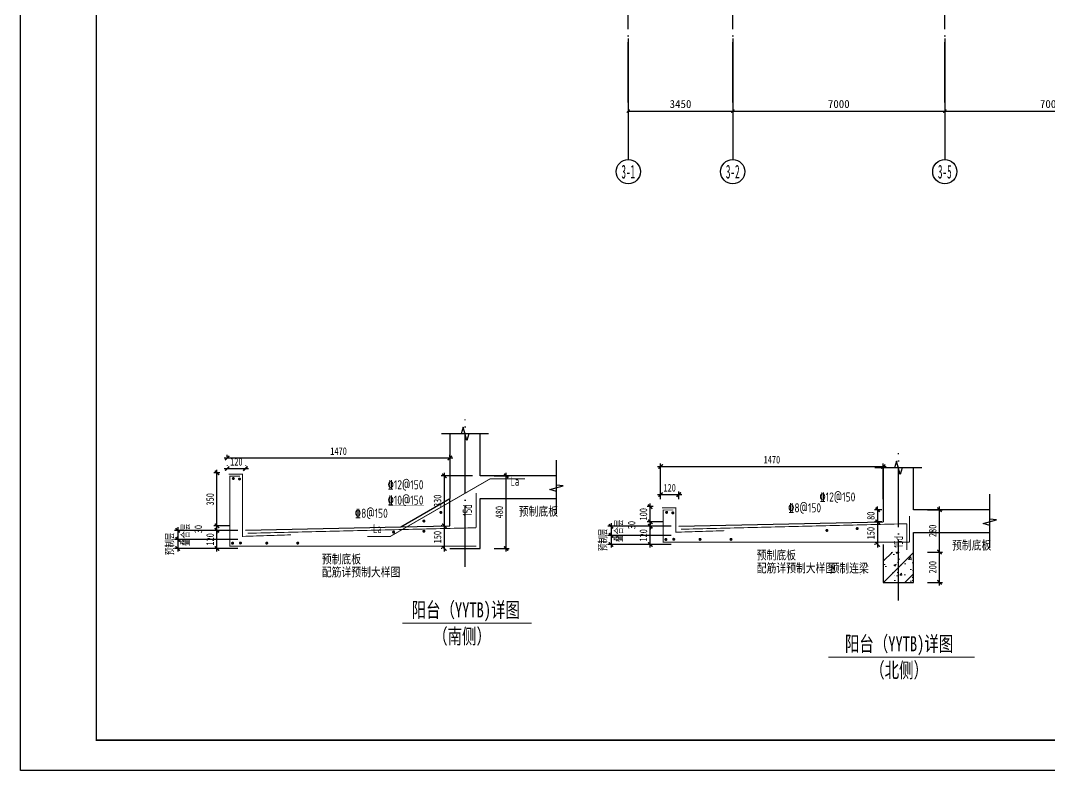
# Model space of a CAD drawing. Extents: x -3200779283 to -8106663, y 659664 to 1123462.
# Drawn here: x -8190763 to -8156795, y 814664 to 839434 of the extents above; entities that cross this region are included whole.
import ezdxf
from ezdxf.enums import TextEntityAlignment as Align
from ezdxf.xclip import XClip

# ---------------------------------------------------------------- set-up
doc = ezdxf.new("R2010")
doc.units = 0
doc.header["$LTSCALE"] = 1000
doc.header["$MEASUREMENT"] = 0
doc.header["$XCLIPFRAME"] = 0
for name, pattern in [('3#-轴线$0$DOTE', [2.42, 2, -0.2, 0.02, -0.2]), ('DASH', [0.35, 0.25, -0.1]), ('节点$0$DOTE', [2.42, 2, -0.2, 0.02, -0.2])]:
    doc.linetypes.add(name, pattern=pattern)
doc.layers.get('Defpoints').update_dxf_attribs({"color": 30, "linetype": 'DASH'})
for name, color, linetype in [('3#-轴线$0$3#-轴号$0$A-ANNO-AXIS-CIRC', 3, 'Continuous'), ('3#-轴线$0$3#-轴号$0$A-ANNO-AXIS-TEXT', 7, 'Continuous'), ('3#-轴线$0$3#-轴号$0$A-ANNO-DIMS', 3, 'Continuous'), ('3#-轴线$0$A-ANNO-DOTE', 10, '3#-轴线$0$DOTE'), ('3#-轴线$0$AXIS_TEXT', 7, 'Continuous'), ('3#4#5#$0$BORDER', 7, 'Continuous'), ('3#4#5#模板$0$BORDER', 7, 'Continuous'), ('S-PC-FQ-WYQ', 4, 'Continuous'), ('节点$0$NUM', 7, 'Continuous'), ('节点$0$S-ANNO-DOTE', 230, '节点$0$DOTE'), ('节点$0$S-ANNO-THIN', 3, 'Continuous'), ('节点$0$S-DETL', 4, 'Continuous'), ('节点$0$S-DETL-DIMS', 210, 'Continuous'), ('节点$0$S-DETL-REIN-TEXT', 1, 'Continuous'), ('节点$0$S-DETL-SBAR', 6, 'Continuous'), ('节点$0$S-DETL-TEXT', 7, 'Continuous'), ('节点$0$S-REIN', 1, 'Continuous')]:
    doc.layers.add(name, color=color, linetype=linetype)
doc.layers.add('节点$0$S-ANNO-HATC', color=255, linetype='Continuous', lineweight=0)
doc.styles.add('3#-轴线$0$3#-轴号$0$_TCH_AXIS', font='')
doc.styles.add('3#-轴线$0$3#-轴号$0$_TCH_DIM_T3', font='')
doc.styles.add('3#-轴线$0$COMPLEX', font='COMPLEX')
doc.styles.add('节点$0$TSSD_Rein', font='Tssdeng.shx', dxfattribs={"width": 0.7, "bigfont": 'hztxt.shx'})
doc.styles.add('节点$0$楷体', font='', dxfattribs={"width": 0.7, "height": 250})
doc.styles.get('3#-轴线$0$3#-轴号$0$_TCH_AXIS').set_extended_font_data('SimSun')
doc.styles.get('3#-轴线$0$3#-轴号$0$_TCH_DIM_T3').set_extended_font_data('SimSun')
doc.styles.get('节点$0$楷体').set_extended_font_data('KaiTi_GB2312')
doc.dimstyles.new('3#-轴线$0$3#-轴号$0$_TCH_ARCH&&100', dxfattribs={"dimtxt": 264.345992, "dimasz": 100, "dimexe": 250, "dimexo": 300, "dimgap": 100, "dimtad": 1, "dimdec": 0, "dimzin": 0, "dimdsep": 46, "dimtxsty": '3#-轴线$0$3#-轴号$0$_TCH_DIM_T3', "dimblk": '3#-轴线$0$3#-轴号$0$_ArchTick', "dimcen": 0.09, "dimclrt": 7, "dimazin": 2, "dimtfac": 1, "dimtdec": 0, "dimtix": 1, "dimtmove": 2, "dimatfit": 3, "dimfxl": 100, "dimtolj": 1, "dimtzin": 0, "dimarcsym": 0})
doc.dimstyles.new('节点$0$TSSD_20_100', dxfattribs={"dimtxt": 300, "dimasz": 100, "dimexe": 100, "dimexo": 250, "dimgap": 100, "dimtad": 1, "dimdec": 0, "dimlfac": 0.2, "dimzin": 0, "dimdsep": 46, "dimtxsty": '节点$0$楷体', "dimblk": '节点$0$_ArchTick', "dimcen": 0, "dimdle": 100, "dimclrt": 7, "dimadec": 0, "dimazin": 0, "dimtfac": 1, "dimtdec": 0, "dimtix": 1, "dimtmove": 2, "dimatfit": 3, "dimfxl": 1, "dimtolj": 1, "dimtzin": 0, "dimarcsym": 0})
pattern_1 = [(50, (14077.36, 0), (717.2602, -62.7521), [75, -825]), (355, (14077.36, 0), (-138.7513, 752.192), [60, -660]), (100.4514, (14137.1, -5.2), (578.5094, 689.4395), [63.7402, -701.142]), (46.1842, (14077.4, 200), (1067.241, -165.519), [112.5, -1237.5]), (96.6356, (14166.3, 186.2), (934.663, 974.118), [95.61, -1051.713]), (351.1842, (14077.4, 200), (934.662, 974.119), [90, -990]), (21, (14177.36, 150), (596.907, -402.619), [75, -825]), (326, (14177.36, 150), (243.3153, 725.15), [60, -660]), (71.4514, (14227.1, 116.45), (840.2226, 322.5305), [63.7402, -701.142]), (37.5, (14077.36, 0), (12.15986, 332.89385), [0, -652, 0, -670, 0, -662.5]), (7.5, (14077.36, 0), (263.0695, 394.4117), [0, -382, 0, -637, 0, -252.5]), (327.5, (13854.36, 0), (533.82244, -22.55487), [0, -250, 0, -780, 0, -1035]), (317.5, (13754.36, 0), (583.1862, 100.105), [0, -325, 0, -518, 0, -735]), (45, (14077.36, 0), (-353.5534, 353.5534), [])]

# ---------------------------------------------------------------- blocks, each defined once
blk = doc.blocks.new('节点$0$_ArchTick')
at = {"color": 0, "linetype": 'ByBlock', "const_width": 0.5}
blk.add_lwpolyline([(-0.71, -0.71), (0.71, 0.71)], dxfattribs=at)
blk = doc.blocks.new('*D2157')
at = {"layer": 'Defpoints', "color": 0, "transparency": 16777216}
for p in [(68262, -123835), (68919, -123835), (68919, -123984)]:
    blk.add_point(p, dxfattribs=at)
at = {"layer": '节点$0$S-DETL-DIMS', "color": 0, "lineweight": -2, "transparency": 16777216}
for p, q in [((68669, -123835), (68162, -123835)), ((68262, -123835), (68262, -123735)), ((68262, -123984), (68262, -123835)), ((68669, -123984), (68162, -123984)), ((68262, -123984), (68262, -124084))]:
    blk.add_line(p, q, dxfattribs=at)
at = {"layer": '节点$0$S-DETL-DIMS', "color": 0, "lineweight": -2, "transparency": 16777216, "xscale": 100, "yscale": 100, "zscale": 100}
for p, rotation in [((68262, -123835), 270), ((68262, -123984), 90)]:
    blk.add_blockref('节点$0$_ArchTick', p, dxfattribs=dict(at, rotation=rotation))
at = {"layer": '节点$0$S-DETL-DIMS', "color": 7, "transparency": 16777216, "insert": (67648, -123944), "char_height": 250, "attachment_point": 5, "rotation": 90, "style": '节点$0$楷体'}
blk.add_mtext('\\A1;30', dxfattribs=at)
blk = doc.blocks.new('*D2158')
at = {"layer": 'Defpoints', "color": 0, "transparency": 16777216}
for p in [(68262, -123335), (68603, -123335), (68603, -123835)]:
    blk.add_point(p, dxfattribs=at)
at = {"layer": '节点$0$S-DETL-DIMS', "color": 0, "lineweight": -2, "transparency": 16777216}
for p, q in [((68262, -123335), (68262, -123235)), ((68353, -123335), (68162, -123335)), ((68262, -123835), (68262, -123335)), ((68353, -123835), (68162, -123835)), ((68262, -123835), (68262, -123935))]:
    blk.add_line(p, q, dxfattribs=at)
at = {"layer": '节点$0$S-DETL-DIMS', "color": 0, "lineweight": -2, "transparency": 16777216, "xscale": 100, "yscale": 100, "zscale": 100}
for p, rotation in [((68262, -123335), 270), ((68262, -123835), 90)]:
    blk.add_blockref('节点$0$_ArchTick', p, dxfattribs=dict(at, rotation=rotation))
at = {"layer": '节点$0$S-DETL-DIMS', "color": 7, "transparency": 16777216, "insert": (68037, -123585), "char_height": 250, "attachment_point": 5, "rotation": 90, "style": '节点$0$楷体'}
blk.add_mtext('\\A1;100', dxfattribs=at)
blk = doc.blocks.new('*D2159')
at = {"layer": 'Defpoints', "color": 0, "transparency": 16777216}
for p in [(68262, -123984), (68919, -123984), (68919, -124584)]:
    blk.add_point(p, dxfattribs=at)
at = {"layer": '节点$0$S-DETL-DIMS', "color": 0, "lineweight": -2, "transparency": 16777216}
for p, q in [((68262, -124684), (68262, -123884)), ((68669, -123984), (68162, -123984)), ((68669, -124584), (68162, -124584))]:
    blk.add_line(p, q, dxfattribs=at)
at = {"layer": '节点$0$S-DETL-DIMS', "color": 0, "lineweight": -2, "transparency": 16777216, "xscale": 100, "yscale": 100, "zscale": 100}
for p, rotation in [((68262, -123984), 90), ((68262, -124584), 270)]:
    blk.add_blockref('节点$0$_ArchTick', p, dxfattribs=dict(at, rotation=rotation))
at = {"layer": '节点$0$S-DETL-DIMS', "color": 7, "transparency": 16777216, "insert": (68037, -124284), "char_height": 250, "attachment_point": 5, "rotation": 90, "style": '节点$0$楷体'}
blk.add_mtext('\\A1;120', dxfattribs=at)
blk = doc.blocks.new('*D2160')
at = {"layer": 'Defpoints', "color": 0, "transparency": 16777216}
for p in [(76154, -123835), (75769, -124584), (75953, -124584)]:
    blk.add_point(p, dxfattribs=at)
at = {"layer": '节点$0$S-DETL-DIMS', "color": 0, "lineweight": -2, "transparency": 16777216}
for p, q in [((75904, -123835), (75669, -123835)), ((75769, -123735), (75769, -124684)), ((75703, -124584), (75669, -124584))]:
    blk.add_line(p, q, dxfattribs=at)
at = {"layer": '节点$0$S-DETL-DIMS', "color": 0, "lineweight": -2, "transparency": 16777216, "xscale": 100, "yscale": 100, "zscale": 100}
for p, rotation in [((75769, -123835), 90), ((75769, -124584), 270)]:
    blk.add_blockref('节点$0$_ArchTick', p, dxfattribs=dict(at, rotation=rotation))
at = {"layer": '节点$0$S-DETL-DIMS', "color": 7, "transparency": 16777216, "insert": (75544, -124210), "char_height": 250, "attachment_point": 5, "rotation": 90, "style": '节点$0$楷体'}
blk.add_mtext('\\A1;150', dxfattribs=at)
blk = doc.blocks.new('*D2161')
at = {"layer": 'Defpoints', "color": 0, "transparency": 16777216}
for p in [(68511, -113342), (69168, -113342), (69168, -113491)]:
    blk.add_point(p, dxfattribs=at)
at = {"layer": '节点$0$S-DETL-DIMS', "color": 0, "lineweight": -2, "transparency": 16777216}
for p, q in [((68918, -113342), (68411, -113342)), ((68511, -113342), (68511, -113242)), ((68511, -113491), (68511, -113342)), ((68918, -113491), (68411, -113491)), ((68511, -113491), (68511, -113591))]:
    blk.add_line(p, q, dxfattribs=at)
at = {"layer": '节点$0$S-DETL-DIMS', "color": 0, "lineweight": -2, "transparency": 16777216, "xscale": 100, "yscale": 100, "zscale": 100}
for p, rotation in [((68511, -113342), 270), ((68511, -113491), 90)]:
    blk.add_blockref('节点$0$_ArchTick', p, dxfattribs=dict(at, rotation=rotation))
at = {"layer": '节点$0$S-DETL-DIMS', "color": 7, "transparency": 16777216, "insert": (67897, -113450), "char_height": 250, "attachment_point": 5, "rotation": 90, "style": '节点$0$楷体'}
blk.add_mtext('\\A1;30', dxfattribs=at)
blk = doc.blocks.new('*D2162')
at = {"layer": 'Defpoints', "color": 0, "transparency": 16777216}
for p in [(68511, -111591), (68852, -111591), (68852, -113342)]:
    blk.add_point(p, dxfattribs=at)
at = {"layer": '节点$0$S-DETL-DIMS', "color": 0, "lineweight": -2, "transparency": 16777216}
for p, q in [((68602, -111591), (68411, -111591)), ((68511, -113442), (68511, -111491)), ((68602, -113342), (68411, -113342))]:
    blk.add_line(p, q, dxfattribs=at)
at = {"layer": '节点$0$S-DETL-DIMS', "color": 0, "lineweight": -2, "transparency": 16777216, "xscale": 100, "yscale": 100, "zscale": 100}
for p, rotation in [((68511, -111591), 90), ((68511, -113342), 270)]:
    blk.add_blockref('节点$0$_ArchTick', p, dxfattribs=dict(at, rotation=rotation))
at = {"layer": '节点$0$S-DETL-DIMS', "color": 7, "transparency": 16777216, "insert": (68286, -112466), "char_height": 250, "attachment_point": 5, "rotation": 90, "style": '节点$0$楷体'}
blk.add_mtext('\\A1;350', dxfattribs=at)
blk = doc.blocks.new('*D2123')
at = {"layer": 'Defpoints', "color": 0, "transparency": 16777216}
for p in [(68511, -113491), (69168, -113491), (69168, -114091)]:
    blk.add_point(p, dxfattribs=at)
at = {"layer": '节点$0$S-DETL-DIMS', "color": 0, "lineweight": -2, "transparency": 16777216}
for p, q in [((68511, -114191), (68511, -113391)), ((68918, -113491), (68411, -113491)), ((68918, -114091), (68411, -114091))]:
    blk.add_line(p, q, dxfattribs=at)
at = {"layer": '节点$0$S-DETL-DIMS', "color": 0, "lineweight": -2, "transparency": 16777216, "xscale": 100, "yscale": 100, "zscale": 100}
for p, rotation in [((68511, -113491), 90), ((68511, -114091), 270)]:
    blk.add_blockref('节点$0$_ArchTick', p, dxfattribs=dict(at, rotation=rotation))
at = {"layer": '节点$0$S-DETL-DIMS', "color": 7, "transparency": 16777216, "insert": (68286, -113791), "char_height": 250, "attachment_point": 5, "rotation": 90, "style": '节点$0$楷体'}
blk.add_mtext('\\A1;120', dxfattribs=at)
blk = doc.blocks.new('*D2124')
at = {"layer": 'Defpoints', "color": 0, "transparency": 16777216}
for p in [(77418, -111691), (78060, -111691), (77418, -114091)]:
    blk.add_point(p, dxfattribs=at)
at = {"layer": '节点$0$S-DETL-DIMS', "color": 0, "lineweight": -2, "transparency": 16777216}
for p, q in [((77668, -111691), (78160, -111691)), ((78060, -114191), (78060, -111591)), ((77668, -114091), (78160, -114091))]:
    blk.add_line(p, q, dxfattribs=at)
at = {"layer": '节点$0$S-DETL-DIMS', "color": 0, "lineweight": -2, "transparency": 16777216, "xscale": 100, "yscale": 100, "zscale": 100}
for p, rotation in [((78060, -111691), 90), ((78060, -114091), 270)]:
    blk.add_blockref('节点$0$_ArchTick', p, dxfattribs=dict(at, rotation=rotation))
at = {"layer": '节点$0$S-DETL-DIMS', "color": 7, "transparency": 16777216, "insert": (77835, -112891), "char_height": 250, "attachment_point": 5, "rotation": 90, "style": '节点$0$楷体'}
blk.add_mtext('\\A1;480', dxfattribs=at)
blk = doc.blocks.new('*D2125')
at = {"layer": 'Defpoints', "color": 0, "transparency": 16777216}
for p in [(77202, -111691), (76018, -113342), (76202, -113342)]:
    blk.add_point(p, dxfattribs=at)
at = {"layer": '节点$0$S-DETL-DIMS', "color": 0, "lineweight": -2, "transparency": 16777216}
for p, q in [((76952, -111691), (75918, -111691)), ((76018, -111591), (76018, -113442)), ((75952, -113342), (75918, -113342))]:
    blk.add_line(p, q, dxfattribs=at)
at = {"layer": '节点$0$S-DETL-DIMS', "color": 0, "lineweight": -2, "transparency": 16777216, "xscale": 100, "yscale": 100, "zscale": 100}
for p, rotation in [((76018, -111691), 90), ((76018, -113342), 270)]:
    blk.add_blockref('节点$0$_ArchTick', p, dxfattribs=dict(at, rotation=rotation))
at = {"layer": '节点$0$S-DETL-DIMS', "color": 7, "transparency": 16777216, "insert": (75793, -112516), "char_height": 250, "attachment_point": 5, "rotation": 90, "style": '节点$0$楷体'}
blk.add_mtext('\\A1;330', dxfattribs=at)
blk = doc.blocks.new('*D2168')
at = {"layer": 'Defpoints', "color": 0, "transparency": 16777216}
for p in [(77169, -124835), (77811, -124835), (77169, -125835)]:
    blk.add_point(p, dxfattribs=at)
at = {"layer": '节点$0$S-DETL-DIMS', "color": 0, "lineweight": -2, "transparency": 16777216}
for p, q in [((77419, -124835), (77911, -124835)), ((77811, -125935), (77811, -124735)), ((77419, -125835), (77911, -125835))]:
    blk.add_line(p, q, dxfattribs=at)
at = {"layer": '节点$0$S-DETL-DIMS', "color": 0, "lineweight": -2, "transparency": 16777216, "xscale": 100, "yscale": 100, "zscale": 100}
for p, rotation in [((77811, -124835), 90), ((77811, -125835), 270)]:
    blk.add_blockref('节点$0$_ArchTick', p, dxfattribs=dict(at, rotation=rotation))
at = {"layer": '节点$0$S-DETL-DIMS', "color": 7, "transparency": 16777216, "insert": (77586, -125335), "char_height": 250, "attachment_point": 5, "rotation": 90, "style": '节点$0$楷体'}
blk.add_mtext('\\A1;200', dxfattribs=at)
blk = doc.blocks.new('*D2130')
at = {"layer": 'Defpoints', "color": 0, "transparency": 16777216}
for p in [(68852, -111315), (76202, -111101), (76202, -111315)]:
    blk.add_point(p, dxfattribs=at)
at = {"layer": '节点$0$S-DETL-DIMS', "color": 0, "lineweight": -2, "transparency": 16777216}
for p, q in [((68852, -111065), (68852, -111001)), ((76202, -111065), (76202, -111001)), ((68752, -111101), (76302, -111101))]:
    blk.add_line(p, q, dxfattribs=at)
at = {"layer": '节点$0$S-DETL-DIMS', "color": 0, "lineweight": -2, "transparency": 16777216, "xscale": 100, "yscale": 100, "zscale": 100, "rotation": 180}
blk.add_blockref('节点$0$_ArchTick', (68852, -111101), dxfattribs=at)
at = {"layer": '节点$0$S-DETL-DIMS', "color": 0, "lineweight": -2, "transparency": 16777216, "xscale": 100, "yscale": 100, "zscale": 100}
blk.add_blockref('节点$0$_ArchTick', (76202, -111101), dxfattribs=at)
at = {"layer": '节点$0$S-DETL-DIMS', "color": 7, "transparency": 16777216, "insert": (72527, -110876), "char_height": 250, "attachment_point": 5, "style": '节点$0$楷体'}
blk.add_mtext('\\A1;1470', dxfattribs=at)
blk = doc.blocks.new('*D2131')
at = {"layer": 'Defpoints', "color": 0, "transparency": 16777216}
for p in [(75953, -122010), (68603, -123335), (75953, -123335)]:
    blk.add_point(p, dxfattribs=at)
at = {"layer": '节点$0$S-DETL-DIMS', "color": 0, "lineweight": -2, "transparency": 16777216}
for p, q in [((68603, -123085), (68603, -121910)), ((75953, -123085), (75953, -121910)), ((68503, -122010), (76053, -122010))]:
    blk.add_line(p, q, dxfattribs=at)
at = {"layer": '节点$0$S-DETL-DIMS', "color": 0, "lineweight": -2, "transparency": 16777216, "xscale": 100, "yscale": 100, "zscale": 100, "rotation": 180}
blk.add_blockref('节点$0$_ArchTick', (68603, -122010), dxfattribs=at)
at = {"layer": '节点$0$S-DETL-DIMS', "color": 0, "lineweight": -2, "transparency": 16777216, "xscale": 100, "yscale": 100, "zscale": 100}
blk.add_blockref('节点$0$_ArchTick', (75953, -122010), dxfattribs=at)
at = {"layer": '节点$0$S-DETL-DIMS', "color": 7, "transparency": 16777216, "insert": (72278, -121785), "char_height": 250, "attachment_point": 5, "style": '节点$0$楷体'}
blk.add_mtext('\\A1;1470', dxfattribs=at)
blk = doc.blocks.new('*D2007')
at = {"layer": 'Defpoints', "color": 0, "transparency": 16777216}
for p in [(66966, -124284), (69203, -123984), (69203, -124284)]:
    blk.add_point(p, dxfattribs=at)
at = {"layer": '节点$0$S-DETL-DIMS', "color": 0, "lineweight": -2, "transparency": 16777216}
for p, q in [((66966, -123884), (66966, -124384)), ((68953, -123984), (66866, -123984)), ((68953, -124284), (66866, -124284))]:
    blk.add_line(p, q, dxfattribs=at)
at = {"layer": '节点$0$S-DETL-DIMS', "color": 0, "lineweight": -2, "transparency": 16777216, "xscale": 100, "yscale": 100, "zscale": 100}
for p, rotation in [((66966, -123984), 90), ((66966, -124284), 270)]:
    blk.add_blockref('节点$0$_ArchTick', p, dxfattribs=dict(at, rotation=rotation))
at = {"layer": '节点$0$S-DETL-DIMS', "color": 7, "transparency": 16777216, "insert": (67233, -124134), "char_height": 250, "attachment_point": 5, "rotation": 90, "style": '节点$0$楷体'}
blk.add_mtext('\\A1;叠合层', dxfattribs=at)
blk = doc.blocks.new('*D2008')
at = {"layer": 'Defpoints', "color": 0, "transparency": 16777216}
for p in [(69203, -124284), (66966, -124584), (69203, -124584)]:
    blk.add_point(p, dxfattribs=at)
at = {"layer": '节点$0$S-DETL-DIMS', "color": 0, "lineweight": -2, "transparency": 16777216}
for p, q in [((68953, -124284), (66866, -124284)), ((66966, -124284), (66966, -124184)), ((66966, -124284), (66966, -124584)), ((68953, -124584), (66866, -124584)), ((66966, -124584), (66966, -124684))]:
    blk.add_line(p, q, dxfattribs=at)
at = {"layer": '节点$0$S-DETL-DIMS', "color": 0, "lineweight": -2, "transparency": 16777216, "xscale": 100, "yscale": 100, "zscale": 100}
for p, rotation in [((66966, -124284), 270), ((66966, -124584), 90)]:
    blk.add_blockref('节点$0$_ArchTick', p, dxfattribs=dict(at, rotation=rotation))
at = {"layer": '节点$0$S-DETL-DIMS', "color": 7, "transparency": 16777216, "insert": (66713, -124434), "char_height": 250, "attachment_point": 5, "rotation": 90, "style": '节点$0$楷体'}
blk.add_mtext('\\A1;预制层', dxfattribs=at)
blk = doc.blocks.new('*D2009')
at = {"layer": 'Defpoints', "color": 0, "transparency": 16777216}
for p in [(67215, -113791), (69452, -113491), (69452, -113791)]:
    blk.add_point(p, dxfattribs=at)
at = {"layer": '节点$0$S-DETL-DIMS', "color": 0, "lineweight": -2, "transparency": 16777216}
for p, q in [((67215, -113391), (67215, -113891)), ((69202, -113491), (67115, -113491)), ((69202, -113791), (67115, -113791))]:
    blk.add_line(p, q, dxfattribs=at)
at = {"layer": '节点$0$S-DETL-DIMS', "color": 0, "lineweight": -2, "transparency": 16777216, "xscale": 100, "yscale": 100, "zscale": 100}
for p, rotation in [((67215, -113491), 90), ((67215, -113791), 270)]:
    blk.add_blockref('节点$0$_ArchTick', p, dxfattribs=dict(at, rotation=rotation))
at = {"layer": '节点$0$S-DETL-DIMS', "color": 7, "transparency": 16777216, "insert": (67482, -113641), "char_height": 250, "attachment_point": 5, "rotation": 90, "style": '节点$0$楷体'}
blk.add_mtext('\\A1;叠合层', dxfattribs=at)
blk = doc.blocks.new('*D2010')
at = {"layer": 'Defpoints', "color": 0, "transparency": 16777216}
for p in [(69452, -113791), (67215, -114091), (69452, -114091)]:
    blk.add_point(p, dxfattribs=at)
at = {"layer": '节点$0$S-DETL-DIMS', "color": 0, "lineweight": -2, "transparency": 16777216}
for p, q in [((69202, -113791), (67115, -113791)), ((67215, -113791), (67215, -113691)), ((67215, -113791), (67215, -114091)), ((69202, -114091), (67115, -114091)), ((67215, -114091), (67215, -114191))]:
    blk.add_line(p, q, dxfattribs=at)
at = {"layer": '节点$0$S-DETL-DIMS', "color": 0, "lineweight": -2, "transparency": 16777216, "xscale": 100, "yscale": 100, "zscale": 100}
for p, rotation in [((67215, -113791), 270), ((67215, -114091), 90)]:
    blk.add_blockref('节点$0$_ArchTick', p, dxfattribs=dict(at, rotation=rotation))
at = {"layer": '节点$0$S-DETL-DIMS', "color": 7, "transparency": 16777216, "insert": (66963, -113941), "char_height": 250, "attachment_point": 5, "rotation": 90, "style": '节点$0$楷体'}
blk.add_mtext('\\A1;预制层', dxfattribs=at)
blk = doc.blocks.new('*D2018')
at = {"layer": 'Defpoints', "color": 0, "transparency": 16777216}
for p in [(76154, -123435), (75769, -123835), (76154, -123835)]:
    blk.add_point(p, dxfattribs=at)
at = {"layer": '节点$0$S-DETL-DIMS', "color": 0, "lineweight": -2, "transparency": 16777216}
for p, q in [((75904, -123435), (75669, -123435)), ((75769, -123435), (75769, -123335)), ((75769, -123435), (75769, -123835)), ((75904, -123835), (75669, -123835)), ((75769, -123835), (75769, -123935))]:
    blk.add_line(p, q, dxfattribs=at)
at = {"layer": '节点$0$S-DETL-DIMS', "color": 0, "lineweight": -2, "transparency": 16777216, "xscale": 100, "yscale": 100, "zscale": 100}
for p, rotation in [((75769, -123435), 270), ((75769, -123835), 90)]:
    blk.add_blockref('节点$0$_ArchTick', p, dxfattribs=dict(at, rotation=rotation))
at = {"layer": '节点$0$S-DETL-DIMS', "color": 7, "transparency": 16777216, "insert": (75544, -123635), "char_height": 250, "attachment_point": 5, "rotation": 90, "style": '节点$0$楷体'}
blk.add_mtext('\\A1;80', dxfattribs=at)
blk = doc.blocks.new('*D2019')
at = {"layer": 'Defpoints', "color": 0, "transparency": 16777216}
for p in [(77169, -123435), (77811, -123435), (77169, -124835)]:
    blk.add_point(p, dxfattribs=at)
at = {"layer": '节点$0$S-DETL-DIMS', "color": 0, "lineweight": -2, "transparency": 16777216}
for p, q in [((77419, -123435), (77911, -123435)), ((77811, -124935), (77811, -123335)), ((77419, -124835), (77911, -124835))]:
    blk.add_line(p, q, dxfattribs=at)
at = {"layer": '节点$0$S-DETL-DIMS', "color": 0, "lineweight": -2, "transparency": 16777216, "xscale": 100, "yscale": 100, "zscale": 100}
for p, rotation in [((77811, -123435), 90), ((77811, -124835), 270)]:
    blk.add_blockref('节点$0$_ArchTick', p, dxfattribs=dict(at, rotation=rotation))
at = {"layer": '节点$0$S-DETL-DIMS', "color": 7, "transparency": 16777216, "insert": (77586, -124135), "char_height": 250, "attachment_point": 5, "rotation": 90, "style": '节点$0$楷体'}
blk.add_mtext('\\A1;280', dxfattribs=at)
blk = doc.blocks.new('*D2081')
at = {"layer": 'Defpoints', "color": 0, "transparency": 16777216}
for p in [(76202, -113342), (76018, -114091), (76202, -114091)]:
    blk.add_point(p, dxfattribs=at)
at = {"layer": '节点$0$S-DETL-DIMS', "color": 0, "lineweight": -2, "transparency": 16777216}
for p, q in [((75952, -113342), (75918, -113342)), ((76018, -113242), (76018, -114191)), ((75952, -114091), (75918, -114091))]:
    blk.add_line(p, q, dxfattribs=at)
at = {"layer": '节点$0$S-DETL-DIMS', "color": 0, "lineweight": -2, "transparency": 16777216, "xscale": 100, "yscale": 100, "zscale": 100}
for p, rotation in [((76018, -113342), 90), ((76018, -114091), 270)]:
    blk.add_blockref('节点$0$_ArchTick', p, dxfattribs=dict(at, rotation=rotation))
at = {"layer": '节点$0$S-DETL-DIMS', "color": 7, "transparency": 16777216, "insert": (75793, -113716), "char_height": 250, "attachment_point": 5, "rotation": 90, "style": '节点$0$楷体'}
blk.add_mtext('\\A1;150', dxfattribs=at)
blk = doc.blocks.new('*D2045')
at = {"layer": 'Defpoints', "color": 0, "transparency": 16777216}
for p in [(68852, -111591), (69452, -111452), (69452, -111591)]:
    blk.add_point(p, dxfattribs=at)
at = {"layer": '节点$0$S-DETL-DIMS', "color": 0, "lineweight": -2, "transparency": 16777216}
for p, q in [((68852, -111341), (68852, -111352)), ((69452, -111341), (69452, -111352)), ((68752, -111452), (69552, -111452))]:
    blk.add_line(p, q, dxfattribs=at)
at = {"layer": '节点$0$S-DETL-DIMS', "color": 0, "lineweight": -2, "transparency": 16777216, "xscale": 100, "yscale": 100, "zscale": 100, "rotation": 180}
blk.add_blockref('节点$0$_ArchTick', (68852, -111452), dxfattribs=at)
at = {"layer": '节点$0$S-DETL-DIMS', "color": 0, "lineweight": -2, "transparency": 16777216, "xscale": 100, "yscale": 100, "zscale": 100}
blk.add_blockref('节点$0$_ArchTick', (69452, -111452), dxfattribs=at)
at = {"layer": '节点$0$S-DETL-DIMS', "color": 7, "transparency": 16777216, "insert": (69152, -111227), "char_height": 250, "attachment_point": 5, "style": '节点$0$楷体'}
blk.add_mtext('\\A1;120', dxfattribs=at)
blk = doc.blocks.new('*D2046')
at = {"layer": 'Defpoints', "color": 0, "transparency": 16777216}
for p in [(69203, -122937), (68603, -123335), (69203, -123335)]:
    blk.add_point(p, dxfattribs=at)
at = {"layer": '节点$0$S-DETL-DIMS', "color": 0, "lineweight": -2, "transparency": 16777216}
for p, q in [((68503, -122937), (69303, -122937)), ((68603, -123085), (68603, -122837)), ((69203, -123085), (69203, -122837))]:
    blk.add_line(p, q, dxfattribs=at)
at = {"layer": '节点$0$S-DETL-DIMS', "color": 0, "lineweight": -2, "transparency": 16777216, "xscale": 100, "yscale": 100, "zscale": 100, "rotation": 180}
blk.add_blockref('节点$0$_ArchTick', (68603, -122937), dxfattribs=at)
at = {"layer": '节点$0$S-DETL-DIMS', "color": 0, "lineweight": -2, "transparency": 16777216, "xscale": 100, "yscale": 100, "zscale": 100}
blk.add_blockref('节点$0$_ArchTick', (69203, -122937), dxfattribs=at)
at = {"layer": '节点$0$S-DETL-DIMS', "color": 7, "transparency": 16777216, "insert": (68903, -122712), "char_height": 250, "attachment_point": 5, "style": '节点$0$楷体'}
blk.add_mtext('\\A1;120', dxfattribs=at)
blk = doc.blocks.new('3#-轴线$0$_AXISO')
blk.add_circle((0, 0), 0.5)
at = {"layer": '3#-轴线$0$AXIS_TEXT', "style": '3#-轴线$0$COMPLEX', "width": 1.041667}
blk.add_attdef('A', text='', height=0.56, dxfattribs=at).set_placement((-0.25, -0.28), (0.25, -0.28), align=Align.FIT)
blk = doc.blocks.new('3#-轴线$0$3#-轴号$0$_ArchTick')
at = {"color": 0, "linetype": 'ByBlock', "const_width": 0.4}
blk.add_lwpolyline([(-0.5, -0.5), (0.5, 0.5)], dxfattribs=at)
blk = doc.blocks.new('*D375')
at = {"layer": '3#-轴线$0$3#-轴号$0$A-ANNO-DIMS', "color": 0, "lineweight": -2, "transparency": 16777216}
for p, q in [((0, -15882), (0, -16632)), ((3450, -15882), (3450, -16632)), ((0, -16382), (3450, -16382))]:
    blk.add_line(p, q, dxfattribs=at)
at = {"layer": 'Defpoints', "color": 0, "transparency": 16777216}
for p in [(0, -15582), (3450, -15582), (3450, -16382)]:
    blk.add_point(p, dxfattribs=at)
at = {"layer": '3#-轴线$0$3#-轴号$0$A-ANNO-DIMS', "color": 0, "lineweight": -2, "transparency": 16777216, "xscale": 100, "yscale": 100, "zscale": 100, "rotation": 180}
blk.add_blockref('3#-轴线$0$3#-轴号$0$_ArchTick', (0, -16382), dxfattribs=at)
at = {"layer": '3#-轴线$0$3#-轴号$0$A-ANNO-DIMS', "color": 0, "lineweight": -2, "transparency": 16777216, "xscale": 100, "yscale": 100, "zscale": 100}
blk.add_blockref('3#-轴线$0$3#-轴号$0$_ArchTick', (3450, -16382), dxfattribs=at)
at = {"layer": '3#-轴线$0$3#-轴号$0$A-ANNO-DIMS', "color": 7, "transparency": 16777216, "insert": (1725, -16149), "char_height": 264.3, "attachment_point": 5, "style": '3#-轴线$0$3#-轴号$0$_TCH_DIM_T3'}
blk.add_mtext('\\A1;3450', dxfattribs=at)
blk = doc.blocks.new('*D376')
at = {"layer": '3#-轴线$0$3#-轴号$0$A-ANNO-DIMS', "color": 0, "lineweight": -2, "transparency": 16777216}
for p, q in [((3450, -15882), (3450, -16632)), ((10450, -15882), (10450, -16632)), ((3450, -16382), (10450, -16382))]:
    blk.add_line(p, q, dxfattribs=at)
at = {"layer": 'Defpoints', "color": 0, "transparency": 16777216}
for p in [(3450, -15582), (10450, -15582), (10450, -16382)]:
    blk.add_point(p, dxfattribs=at)
at = {"layer": '3#-轴线$0$3#-轴号$0$A-ANNO-DIMS', "color": 0, "lineweight": -2, "transparency": 16777216, "xscale": 100, "yscale": 100, "zscale": 100, "rotation": 180}
blk.add_blockref('3#-轴线$0$3#-轴号$0$_ArchTick', (3450, -16382), dxfattribs=at)
at = {"layer": '3#-轴线$0$3#-轴号$0$A-ANNO-DIMS', "color": 0, "lineweight": -2, "transparency": 16777216, "xscale": 100, "yscale": 100, "zscale": 100}
blk.add_blockref('3#-轴线$0$3#-轴号$0$_ArchTick', (10450, -16382), dxfattribs=at)
at = {"layer": '3#-轴线$0$3#-轴号$0$A-ANNO-DIMS', "color": 7, "transparency": 16777216, "insert": (6950, -16149), "char_height": 264.3, "attachment_point": 5, "style": '3#-轴线$0$3#-轴号$0$_TCH_DIM_T3'}
blk.add_mtext('\\A1;7000', dxfattribs=at)
blk = doc.blocks.new('*D377')
at = {"layer": '3#-轴线$0$3#-轴号$0$A-ANNO-DIMS', "color": 0, "lineweight": -2, "transparency": 16777216}
for p, q in [((10450, -15882), (10450, -16632)), ((17450, -15882), (17450, -16632)), ((10450, -16382), (17450, -16382))]:
    blk.add_line(p, q, dxfattribs=at)
at = {"layer": 'Defpoints', "color": 0, "transparency": 16777216}
for p in [(10450, -15582), (17450, -15582), (17450, -16382)]:
    blk.add_point(p, dxfattribs=at)
at = {"layer": '3#-轴线$0$3#-轴号$0$A-ANNO-DIMS', "color": 0, "lineweight": -2, "transparency": 16777216, "xscale": 100, "yscale": 100, "zscale": 100, "rotation": 180}
blk.add_blockref('3#-轴线$0$3#-轴号$0$_ArchTick', (10450, -16382), dxfattribs=at)
at = {"layer": '3#-轴线$0$3#-轴号$0$A-ANNO-DIMS', "color": 0, "lineweight": -2, "transparency": 16777216, "xscale": 100, "yscale": 100, "zscale": 100}
blk.add_blockref('3#-轴线$0$3#-轴号$0$_ArchTick', (17450, -16382), dxfattribs=at)
at = {"layer": '3#-轴线$0$3#-轴号$0$A-ANNO-DIMS', "color": 7, "transparency": 16777216, "insert": (13950, -16149), "char_height": 264.3, "attachment_point": 5, "style": '3#-轴线$0$3#-轴号$0$_TCH_DIM_T3'}
blk.add_mtext('\\A1;7000', dxfattribs=at)
blk = doc.blocks.new('节点')
at = {"layer": '节点$0$S-ANNO-HATC'}
h = blk.add_hatch(dxfattribs=at)
h.set_pattern_fill('ARMORED', color=256, scale=100, style=0)
h.set_pattern_definition(pattern_1)
h.paths.add_polyline_path([(76454.3, -124835), (75952.9, -124835), (75952.9, -125835), (76454.3, -125835)])
h = blk.add_hatch(dxfattribs=at)
h.set_pattern_fill('ARMORED', color=256, scale=100, style=0)
h.set_pattern_definition(pattern_1)
h.paths.add_polyline_path([(76454.3, -125835), (76952.9, -125835), (76952.9, -124835), (76454.3, -124835)])
at = {"layer": '节点$0$NUM', "const_width": 30}
for points in [[(74626.6, -116559.8), (78899.5, -116559.8)], [(74144.4, -128304.2), (78967.2, -128304.2)]]:
    blk.add_lwpolyline(points, dxfattribs=at)
at = {"layer": '节点$0$S-ANNO-DOTE'}
for p, q in [((76703.3, -114691.3), (76703.3, -109826.1)), ((76454.3, -126435.7), (76454.3, -121570.5))]:
    blk.add_line(p, q, dxfattribs=at)
at = {"layer": '节点$0$S-ANNO-THIN'}
for points in [[(77482, -110305.8), (76832, -110305.8), (76762, -110525.8), (76642, -110085.8), (76572, -110305.8), (75922, -110305.8)], [(79718.5, -112951), (79718.5, -112213), (79498.5, -112143), (79938.5, -112023), (79718.5, -112003), (79718.5, -111173.5)], [(77232.9, -122050.1), (76582.9, -122050.1), (76512.9, -122270.1), (76392.9, -121830.1), (76322.9, -122050.1), (75672.9, -122050.1)], [(79469.4, -124695.4), (79469.4, -123957.4), (79249.4, -123887.4), (79689.4, -123767.4), (79469.4, -123747.4), (79469.4, -122917.9)]]:
    blk.add_lwpolyline(points, dxfattribs=at)
at = {"layer": '节点$0$S-DETL'}
for points in [[(76202, -114090.6), (76202, -114090.6), (77202, -114090.6), (77202, -112440.6), (79718.5, -112440.6), (79718.5, -111690.6), (77202, -111690.6), (77202, -110305.8), (76202, -110305.8), (76202, -112440.6)], [(74579.4, -113377.4), (76202, -112440.6)], [(74579.4, -113377.4), (76202, -113341.6), (76202, -112440.6)], [(69452.1, -113490.6), (74579.4, -113377.4)], [(75952.9, -124584), (75952.9, -125835), (76952.9, -125835), (76952.9, -124185), (79469.4, -124185), (79469.4, -123435), (76952.9, -123435), (76952.9, -122050.1), (75952.9, -122050.1), (75952.9, -123835)], [(69203, -123984), (75952.9, -123835)]]:
    blk.add_lwpolyline(points, dxfattribs=at)
at = {"layer": '节点$0$S-DETL-DIMS', "const_width": 30}
for points in [[(73479.8, -113690.6), (74236.9, -113690.6), (77527.8, -111790.6), (78678.9, -111790.6)], [(77067.7, -112256.9), (77067.7, -113405.6)], [(69521.3, -113587.8), (77067.7, -113405.6)], [(69272.2, -124081.2), (76734, -123899)], [(76734, -123899), (76734, -124761.9)]]:
    blk.add_lwpolyline(points, dxfattribs=at)
at = {"layer": '节点$0$S-DETL-SBAR', "const_width": 0.3}
for points in [[(68852.1, -111590.6), (68852.1, -114090.6), (76202, -114090.6)], [(77202, -112040.6), (79718.5, -112040.6)], [(77202, -112040.6), (77202, -112440.6)], [(75571.8, -113442.9), (75571.8, -112163.4), (74106.5, -112163.4)], [(78384.3, -112302.1), (78384.3, -113071.8), (79461.3, -113071.8)], [(75344.2, -113183.6), (75344.2, -112670.6), (74178.2, -112670.6)], [(75344.2, -112670.6), (75517.9, -112951.1)], [(74343.6, -113551.6), (74343.6, -113107), (72995.8, -113107)], [(76202, -113790.6), (69452.1, -113790.6)], [(76202, -114090.6), (76202, -113790.6)], [(73214.3, -113880.2), (73214.3, -114649.9), (71957, -114649.9)], [(75274.3, -123970.4), (75274.3, -123193.8), (73809, -123193.8)], [(68603, -123335), (68603, -124584), (75952.9, -124584)], [(74094.5, -124118.6), (74094.5, -123553.7), (72746.7, -123553.7)], [(76952.9, -123785), (79469.4, -123785)], [(76952.9, -123785), (76952.9, -124185)], [(75952.9, -124284), (69203, -124284)], [(75952.9, -124584), (75952.9, -124284)], [(78135.2, -124046.5), (78135.2, -124816.2), (79212.3, -124816.2)], [(72965.2, -124373.6), (72965.2, -125143.3), (71760.3, -125143.3)], [(75952.9, -124835), (76952.9, -124835)], [(74169.8, -125576.5), (76403.7, -125598.6)]]:
    blk.add_lwpolyline(points, dxfattribs=at)
at = {"layer": '节点$0$S-DETL-SBAR', "linetype": '节点$0$DOTE', "const_width": 0.3}
for points in [[(68852.1, -111590.6), (69452.1, -111590.6), (69452.1, -113490.6)], [(69452.1, -113490.6), (69452.1, -113790.6)], [(68603, -123335), (69203, -123335), (69203, -123984)], [(69203, -123984), (69203, -124284)]]:
    blk.add_lwpolyline(points, dxfattribs=at)
at = {"layer": '节点$0$S-DETL-SBAR', "const_width": 50}
for points in [[(69051.8, -111804.1, -1), (69051.8, -111754.1, -1)], [(69255.5, -111820.7, -1), (69255.5, -111770.7, -1)], [(75904.3, -112923.7, -1), (75904.3, -112873.7, -1)], [(75344.2, -113208.6, -1), (75344.2, -113158.6, -1)], [(74343.6, -113576.6, -1), (74343.6, -113526.6, -1)], [(75343.6, -113544.9, -1), (75343.6, -113494.9, -1)], [(69026.5, -113940.6, -1), (69026.5, -113890.6, -1)], [(69286.6, -113934.6, -1), (69286.6, -113884.6, -1)], [(70154, -113937.3, -1), (70154, -113887.3, -1)], [(71176.9, -113937.3, -1), (71176.9, -113887.3, -1)], [(68802.7, -123548.5, -1), (68802.7, -123498.5, -1)], [(69006.4, -123565.1, -1), (69006.4, -123515.1, -1)], [(74094.5, -124143.6, -1), (74094.5, -124093.6, -1)], [(75094.5, -124084.1, -1), (75094.5, -124034.1, -1)], [(68777.4, -124444.1, -1), (68777.4, -124394.1, -1)], [(69037.5, -124438.1, -1), (69037.5, -124388.1, -1)], [(69904.9, -124440.8, -1), (69904.9, -124390.8, -1)], [(70927.8, -124440.8, -1), (70927.8, -124390.8, -1)]]:
    blk.add_lwpolyline(points, format="xyb", close=True, dxfattribs=at)
at = {"layer": '节点$0$S-REIN', "const_width": 30}
for points in [[(68901.1, -111632.1), (69353.2, -111632.1), (69353.2, -113691), (70955, -113639.8)], [(68652, -123376.5), (69104.1, -123376.5), (69104.1, -124179.8), (70705.9, -124128.6)], [(76825, -124506.1), (76825, -123639.3)]]:
    blk.add_lwpolyline(points, dxfattribs=at)
at = {"layer": '节点$0$S-REIN'}
for points in [[(77074.1, -114015.1, 30, 30, 0), (68938.3, -114015.1, 30, 30, 0), (68938.3, -111702, 30, 30, 0), (69273.7, -111702, 0, 0, 0)], [(76825, -124506.1, 30, 30, 0), (68689.2, -124506.1, 30, 30, 0), (68689.2, -123446.4, 30, 30, 0), (69024.6, -123446.4, 0, 0, 0)]]:
    blk.add_lwpolyline(points, format="xyseb", dxfattribs=at)
at = {"layer": '节点$0$NUM', "style": '节点$0$楷体', "width": 0.7}
for s, p in [('阳台（YYTB)详图', (76726.2, -115869.1)), ('（南侧）', (76603.2, -116739.2)), ('阳台（YYTB)详图', (76477.1, -127613.5)), ('（北侧）', (76477.1, -128483.6))]:
    blk.add_text(s, height=500, dxfattribs=at).set_placement(p, align=Align.TOP_CENTER)
at = {"layer": '节点$0$S-DETL-REIN-TEXT', "style": '节点$0$TSSD_Rein', "width": 0.7}
for p in [(78489, -112107.3), (73951.4, -113673.7)]:
    blk.add_text('La', height=300, dxfattribs=at).set_placement(p, align=Align.BOTTOM_RIGHT)
for p in [(77018.3, -112633.8), (76694.6, -124300.8)]:
    blk.add_text('15d', height=300, rotation=90, dxfattribs=at).set_placement(p, align=Align.BOTTOM_RIGHT)
at = {"layer": '节点$0$S-DETL-TEXT', "style": '节点$0$TSSD_Rein', "width": 0.8}
for s, p in [('%%13212@150', (74145.4, -112135.2)), ('%%13210@150', (74145.4, -112643.9)), ('%%1328@150', (73064.3, -113077.1)), ('预制底板', (78477, -113038.5)), ('预制底板', (71973.8, -114616.5)), ('配筋详预制大样图', (71973.8, -115043.8)), ('%%13212@150', (73847.9, -123165.6)), ('%%1328@150', (72815.2, -123523.8)), ('预制底板', (78228, -124782.8)), ('预制底板', (71777.1, -125109.9)), ('配筋详预制大样图', (71777.1, -125537.2)), ('预制连梁', (74179.9, -125541.3))]:
    blk.add_text(s, height=300, dxfattribs=at).set_placement(p)
at = {"layer": '节点$0$S-DETL-DIMS'}
for base, p1, p2, picture, middle in [((76202, -111101.5), (68852.1, -111315.2), (76202, -111315.2), '*D2130', (72527, -110876.5)), ((69452.1, -111451.7), (68852.1, -111590.6), (69452.1, -111590.6), '*D2045', (69152.1, -111226.7)), ((75952.9, -122009.5), (68603, -123335), (75952.9, -123335), '*D2131', (72277.9, -121784.5)), ((69203, -122936.8), (68603, -123335), (69203, -123335), '*D2046', (68903, -122711.8))]:
    dim = blk.add_linear_dim(base=base, p1=p1, p2=p2, dimstyle='节点$0$TSSD_20_100', dxfattribs=at)
    dim.commit()
    dim.dimension.update_dxf_attribs({"geometry": picture, "text_midpoint": middle})
for base, p1, p2, picture, middle in [((68510.9, -111590.6), (68852.1, -113341.6), (68852.1, -111590.6), '*D2162', (68285.9, -112466.1)), ((76018.4, -113341.6), (77202, -111690.6), (76202, -113341.6), '*D2125', (75793.4, -112516.1)), ((78060.5, -111690.6), (77418.2, -114090.6), (77418.2, -111690.6), '*D2124', (77835.5, -112890.6)), ((68510.9, -113490.6), (69167.8, -114090.6), (69167.8, -113490.6), '*D2123', (68285.9, -113790.6)), ((76018.4, -114090.6), (76202, -113341.6), (76202, -114090.6), '*D2081', (75793.4, -113716.1)), ((68261.8, -123335), (68603, -123835), (68603, -123335), '*D2158', (68036.8, -123585)), ((75769.3, -123835), (76154.2, -123435), (76154.2, -123835), '*D2018', (75544.3, -123635)), ((77811.4, -123435), (77169.1, -124835), (77169.1, -123435), '*D2019', (77586.4, -124135)), ((68261.8, -123984), (68918.7, -124584), (68918.7, -123984), '*D2159', (68036.8, -124284)), ((75769.3, -124584), (76154.2, -123835), (75952.9, -124584), '*D2160', (75544.3, -124209.5)), ((77811.4, -124835), (77169.1, -125835), (77169.1, -124835), '*D2168', (77586.4, -125335))]:
    dim = blk.add_linear_dim(base=base, p1=p1, p2=p2, angle=90, dimstyle='节点$0$TSSD_20_100', dxfattribs=at)
    dim.commit()
    dim.dimension.update_dxf_attribs({"geometry": picture, "text_midpoint": middle})
for base, p1, p2, picture, middle in [((67215.2, -114090.6), (69452.1, -113790.6), (69452.1, -114090.6), '*D2010', (66962.5, -113940.6)), ((66966.1, -124584), (69203, -124284), (69203, -124584), '*D2008', (66713.4, -124434))]:
    dim = blk.add_linear_dim(base=base, p1=p1, p2=p2, angle=90, text='预制层', dimstyle='节点$0$TSSD_20_100', dxfattribs=at)
    dim.commit()
    dim.dimension.update_dxf_attribs({"geometry": picture, "text_midpoint": middle})
for base, p1, p2, picture, middle in [((67215.2, -113790.6), (69452.1, -113490.6), (69452.1, -113790.6), '*D2009', (67482.1, -113640.6)), ((66966.1, -124284), (69203, -123984), (69203, -124284), '*D2007', (67233, -124134))]:
    dim = blk.add_linear_dim(base=base, p1=p1, p2=p2, angle=90, text='叠合层', dimstyle='节点$0$TSSD_20_100', dxfattribs=at)
    dim.commit()
    dim.dimension.update_dxf_attribs({"geometry": picture, "text_midpoint": middle, "dimtype": 128})
for base, p1, p2, picture, middle in [((68510.9, -113341.6), (69167.8, -113490.6), (69167.8, -113341.6), '*D2161', (67897.2, -113450.3)), ((68261.8, -123835), (68918.7, -123984), (68918.7, -123835), '*D2157', (67648.1, -123943.7))]:
    dim = blk.add_linear_dim(base=base, p1=p1, p2=p2, angle=90, dimstyle='节点$0$TSSD_20_100', dxfattribs=at)
    dim.commit()
    dim.dimension.update_dxf_attribs({"geometry": picture, "text_midpoint": middle, "dimtype": 128})
blk = doc.blocks.new('3#-轴线$0$3#-轴号')
at = {"layer": '3#-轴线$0$3#-轴号$0$A-ANNO-AXIS-CIRC'}
for p, q in [((0, -13981.5), (0, -17981.5)), ((3450, -13981.5), (3450, -17981.5)), ((10450, -13981.5), (10450, -17981.5))]:
    blk.add_line(p, q, dxfattribs=at)
ref = blk.add_blockref('3#-轴线$0$_AXISO', (0, -18381.5), dxfattribs=dict(at, xscale=800, yscale=800, zscale=800))
ref.add_attrib('A', '3-1', dxfattribs={"layer": '3#-轴线$0$3#-轴号$0$A-ANNO-AXIS-TEXT', "height": 452.55, "style": '3#-轴线$0$3#-轴号$0$_TCH_AXIS', "width": 0.466146}).set_placement((-226.3, -18607.8), (226.3, -18607.8), align=Align.FIT)
ref = blk.add_blockref('3#-轴线$0$_AXISO', (3450, -18381.5), dxfattribs=dict(at, xscale=800, yscale=800, zscale=800))
ref.add_attrib('A', '3-2', dxfattribs={"layer": '3#-轴线$0$3#-轴号$0$A-ANNO-AXIS-TEXT', "height": 452.55, "style": '3#-轴线$0$3#-轴号$0$_TCH_AXIS', "width": 0.466146}).set_placement((3223.7, -18607.8), (3676.3, -18607.8), align=Align.FIT)
ref = blk.add_blockref('3#-轴线$0$_AXISO', (10450, -18381.5), dxfattribs=dict(at, xscale=800, yscale=800, zscale=800))
ref.add_attrib('A', '3-5', dxfattribs={"layer": '3#-轴线$0$3#-轴号$0$A-ANNO-AXIS-TEXT', "height": 452.55, "style": '3#-轴线$0$3#-轴号$0$_TCH_AXIS', "width": 0.466146}).set_placement((10223.7, -18607.8), (10676.3, -18607.8), align=Align.FIT)
at = {"layer": '3#-轴线$0$3#-轴号$0$A-ANNO-DIMS'}
for p1, p2, picture, middle in [((0, -15581.5), (3450, -15581.5), '*D375', (1725, -16149.3)), ((3450, -15581.5), (10450, -15581.5), '*D376', (6950, -16149.3)), ((10450, -15581.5), (17450, -15581.5), '*D377', (13950, -16149.3))]:
    dim = blk.add_aligned_dim(p1=p1, p2=p2, distance=-800, dimstyle='3#-轴线$0$3#-轴号$0$_TCH_ARCH&&100', dxfattribs=at)
    dim.commit()
    dim.dimension.update_dxf_attribs({"geometry": picture, "text_midpoint": middle})
blk = doc.blocks.new('3#-轴线')
at = {"layer": '3#-轴线$0$A-ANNO-DOTE'}
for points in [[(0, -16100), (0, 5500)], [(3450, -16100), (3450, -3200)], [(10450, -16100), (10450, -7100)]]:
    blk.add_lwpolyline(points, dxfattribs=at)
blk.add_blockref('3#-轴线$0$3#-轴号', (0, 0))

msp = doc.modelspace()

# ---------------------------------------------------------------- linework, layer by layer
at = {"layer": '3#4#5#$0$BORDER'}
msp.add_lwpolyline([(-8190763, 814664), (-8190763, 874064), (-8106663, 874064), (-8106663, 814664)], close=True, dxfattribs=at)
at = {"layer": '3#4#5#$0$BORDER', "const_width": 50}
msp.add_lwpolyline([(-8188263, 815664), (-8188263, 873064), (-8107663, 873064), (-8107663, 815664)], close=True, dxfattribs=at)
at = {"layer": '3#4#5#模板$0$BORDER'}
msp.add_lwpolyline([(-8190763, 814664), (-8190763, 874064), (-8106663, 874064), (-8106663, 814664)], close=True, dxfattribs=at)
at = {"layer": '3#4#5#模板$0$BORDER', "const_width": 50}
msp.add_lwpolyline([(-8188263, 815664), (-8188263, 873064), (-8107663, 873064), (-8107663, 815664)], close=True, dxfattribs=at)

# ---------------------------------------------------------------- block references
msp.add_blockref('3#-轴线', (-8170700, 852825))
at = {"layer": 'S-PC-FQ-WYQ'}
ref = msp.add_blockref('节点', (-8252791, 936086), dxfattribs=at)
XClip(ref).set_block_clipping_path([(66496.7845872235, -119104.3176339772), (81019.326649744, -106472.2657567263)])
ref = msp.add_blockref('节点', (-8238236, 946712), dxfattribs=at)
XClip(ref).set_block_clipping_path([(65962.1131068178, -129733.5710023973), (81687.4646351308, -119152.1959838063)])

doc.saveas('drawing.dxf')
